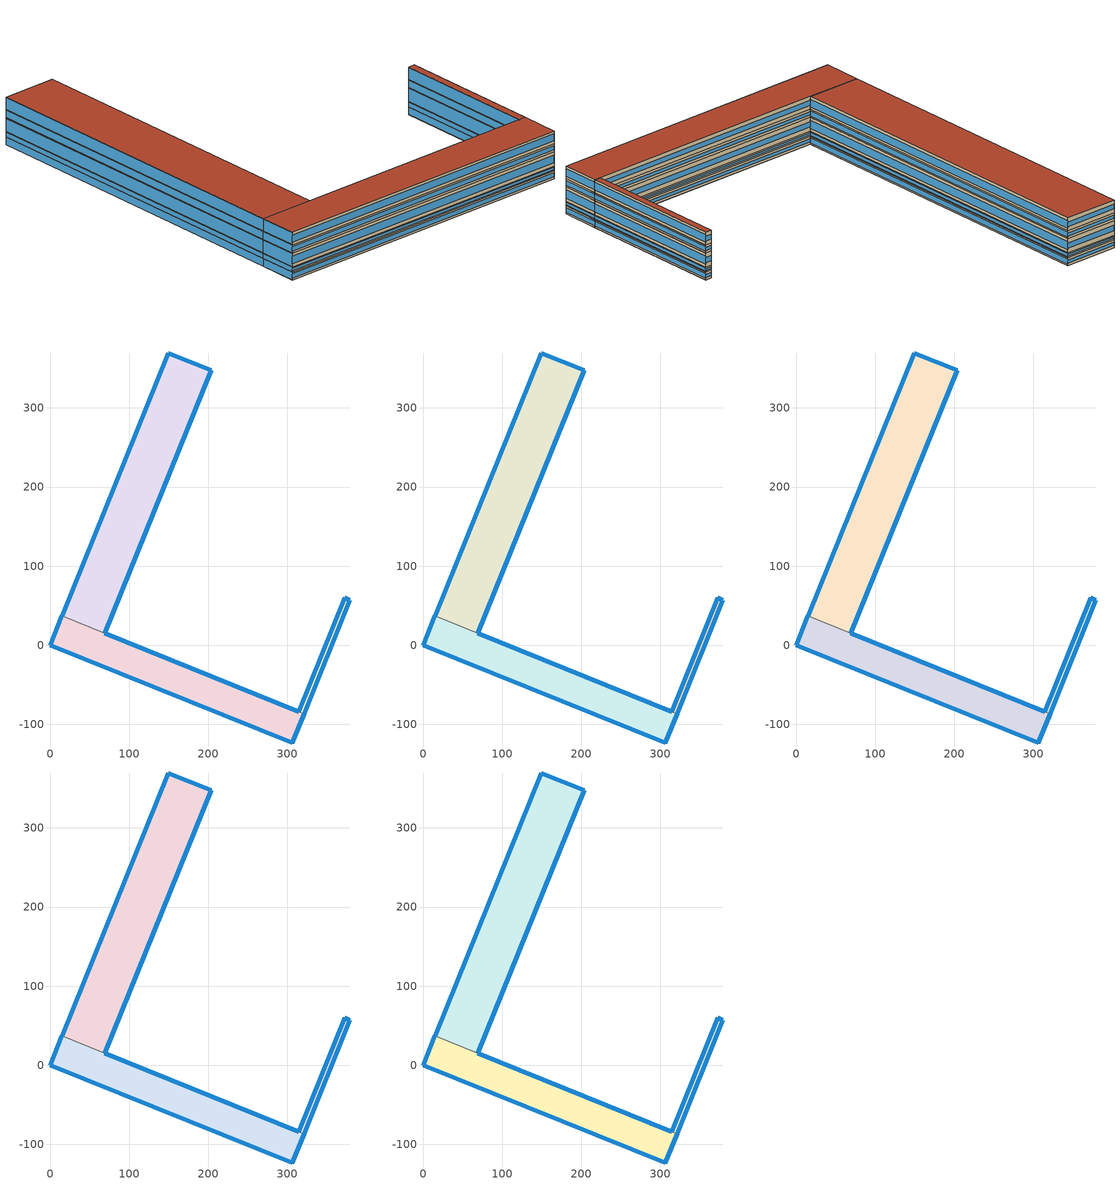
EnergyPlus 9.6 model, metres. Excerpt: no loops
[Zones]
Thermal Zone 1
 floor ground (ExtSlabCarpet): 0,0 306.01,-123.64 321.05,-86.41 15.04,37.23 z0
 wall outside (Ext Wall): 15.04,37.23 0,0 306.01,-123.64 321.05,-86.41 / 314.7,-83.84 69.23,15.33 z0:8.33
 wall to Thermal Zone 2 (Interior Wall): 69.23,15.33 15.04,37.23 z0:8.33
 wall to Thermal Zone 3 (Interior Wall): 321.05,-86.41 314.7,-83.84 z0:8.33
 window (Ext Window): 306.01,-123.63 321.04,-86.42 z1.75:6.58; 314.69,-83.84 69.24,15.33 z2.62:5.71; 0.01,0 306,-123.63 z1.92:6.41; 15.04,37.22 0,0.01 z0.42:7.91
Thermal Zone 2
 floor ground (ExtSlabCarpet): 15.04,37.23 69.23,15.33 203.47,347.58 149.28,369.47 z0
 wall outside (Ext Wall): 69.23,15.33 203.47,347.58 149.28,369.47 15.04,37.23 z0:8.33
 window (Ext Window): 69.24,15.34 203.47,347.57 z1.75:6.58; 203.46,347.58 149.29,369.47 z2.62:5.71; 149.27,369.46 15.04,37.24 z0.42:7.91
Thermal Zone 3
 floor ground (ExtSlabCarpet): 314.7,-83.84 321.05,-86.41 379.06,57.17 372.7,59.73 z0
 wall outside (Ext Wall): 321.05,-86.41 379.06,57.17 372.7,59.73 314.7,-83.84 z0:8.33
 window (Ext Window): 321.05,-86.4 379.05,57.16 z1.75:6.58; 379.05,57.17 372.71,59.73 z2.62:5.71; 372.7,59.72 314.7,-83.83 z0.42:7.91
Thermal Zone 4
 floor to Thermal Zone 1 (Interior Floor): 0,0 306.01,-123.64 321.05,-86.41 15.04,37.23 z8.33
 wall outside (Ext Wall): 15.04,37.23 0,0 306.01,-123.64 321.05,-86.41 / 314.7,-83.84 69.23,15.33 z8.33:13.27
 wall to Thermal Zone 5 (Interior Wall): 69.23,15.33 15.04,37.23 z8.33:13.27
 wall to Thermal Zone 6 (Interior Wall): 321.05,-86.41 314.7,-83.84 z8.33:13.27
 window (Ext Window): 306.01,-123.63 321.04,-86.42 z9.37:12.23; 314.69,-83.84 69.24,15.33 z9.89:11.71; 0.01,0 306,-123.63 z9.47:12.13; 15.04,37.22 0,0.01 z8.58:13.02
Thermal Zone 5
 floor to Thermal Zone 2 (Interior Floor): 15.04,37.23 69.23,15.33 203.47,347.58 149.28,369.47 z8.33
 wall outside (Ext Wall): 69.23,15.33 203.47,347.58 149.28,369.47 15.04,37.23 z8.33:13.27
 window (Ext Window): 69.24,15.34 203.47,347.57 z9.37:12.23; 203.46,347.58 149.29,369.47 z9.89:11.71; 149.27,369.46 15.04,37.24 z8.58:13.02
Thermal Zone 6
 floor to Thermal Zone 3 (Interior Floor): 314.7,-83.84 321.05,-86.41 379.06,57.17 372.7,59.73 z8.33
 wall outside (Ext Wall): 321.05,-86.41 379.06,57.17 372.7,59.73 314.7,-83.84 z8.33:13.27
 window (Ext Window): 321.05,-86.4 379.05,57.16 z9.37:12.23; 379.05,57.17 372.71,59.73 z9.89:11.71; 372.7,59.72 314.7,-83.83 z8.58:13.02
Thermal Zone 7
 floor to Thermal Zone 4 (Interior Floor): 0,0 306.01,-123.64 321.05,-86.41 15.04,37.23 z13.27
 wall outside (Ext Wall): 15.04,37.23 0,0 306.01,-123.64 321.05,-86.41 / 314.7,-83.84 69.23,15.33 z13.27:27.95
 wall to Thermal Zone 8 (Interior Wall): 69.23,15.33 15.04,37.23 z13.27:27.95
 wall to Thermal Zone 9 (Interior Wall): 321.05,-86.41 314.7,-83.84 z13.27:27.95
 window (Ext Window): 306.01,-123.63 321.04,-86.42 z16.35:24.87; 314.69,-83.84 69.24,15.33 z17.89:23.33; 0.01,0 306,-123.63 z16.65:24.57; 15.04,37.22 0,0.01 z14:27.22
Thermal Zone 8
 floor to Thermal Zone 5 (Interior Floor): 15.04,37.23 69.23,15.33 203.47,347.58 149.28,369.47 z13.27
 wall outside (Ext Wall): 69.23,15.33 203.47,347.58 149.28,369.47 15.04,37.23 z13.27:27.95
 window (Ext Window): 69.24,15.34 203.47,347.57 z16.35:24.87; 203.46,347.58 149.29,369.47 z17.89:23.33; 149.27,369.46 15.04,37.24 z14:27.22
Thermal Zone 9
 floor to Thermal Zone 6 (Interior Floor): 314.7,-83.84 321.05,-86.41 379.06,57.17 372.7,59.73 z13.27
 wall outside (Ext Wall): 321.05,-86.41 379.06,57.17 372.7,59.73 314.7,-83.84 z13.27:27.95
 window (Ext Window): 321.05,-86.4 379.05,57.16 z16.35:24.87; 379.05,57.17 372.71,59.73 z17.89:23.33; 372.7,59.72 314.7,-83.83 z14:27.22
Thermal Zone 10
 floor to Thermal Zone 7 (Interior Floor): 0,0 306.01,-123.64 321.05,-86.41 15.04,37.23 z27.95
 wall outside (Ext Wall): 15.04,37.23 0,0 306.01,-123.64 321.05,-86.41 / 314.7,-83.84 69.23,15.33 z27.95:36.2
 wall to Thermal Zone 11 (Interior Wall): 69.23,15.33 15.04,37.23 z27.95:36.2
 wall to Thermal Zone 12 (Interior Wall): 321.05,-86.41 314.7,-83.84 z27.95:36.2
 window (Ext Window): 306.01,-123.63 321.04,-86.42 z29.68:34.47; 314.69,-83.84 69.24,15.33 z30.55:33.6; 0.01,0 306,-123.63 z29.85:34.3; 15.04,37.22 0,0.01 z28.36:35.79
Thermal Zone 11
 floor to Thermal Zone 8 (Interior Floor): 15.04,37.23 69.23,15.33 203.47,347.58 149.28,369.47 z27.95
 wall outside (Ext Wall): 69.23,15.33 203.47,347.58 149.28,369.47 15.04,37.23 z27.95:36.2
 window (Ext Window): 69.24,15.34 203.47,347.57 z29.68:34.47; 203.46,347.58 149.29,369.47 z30.55:33.6; 149.27,369.46 15.04,37.24 z28.36:35.79
Thermal Zone 12
 floor to Thermal Zone 9 (Interior Floor): 314.7,-83.84 321.05,-86.41 379.06,57.17 372.7,59.73 z27.95
 wall outside (Ext Wall): 321.05,-86.41 379.06,57.17 372.7,59.73 314.7,-83.84 z27.95:36.2
 window (Ext Window): 321.05,-86.4 379.05,57.16 z29.68:34.47; 379.05,57.17 372.71,59.73 z30.55:33.6; 372.7,59.72 314.7,-83.83 z28.36:35.79
Thermal Zone 13
 floor to Thermal Zone 10 (Interior Floor): 0,0 306.01,-123.64 321.05,-86.41 15.04,37.23 z36.2
 wall outside (Ext Wall): 15.04,37.23 0,0 306.01,-123.64 321.05,-86.41 / 314.7,-83.84 69.23,15.33 z36.2:49.41
 wall to Thermal Zone 14 (Interior Wall): 69.23,15.33 15.04,37.23 z36.2:49.41
 wall to Thermal Zone 15 (Interior Wall): 321.05,-86.41 314.7,-83.84 z36.2:49.41
 window (Ext Window): 306.01,-123.63 321.04,-86.42 z38.97:46.64; 314.69,-83.84 69.24,15.33 z40.36:45.25; 0.01,0 306,-123.63 z39.24:46.37; 15.04,37.22 0,0.01 z36.86:48.75
 roof outside (Ext Roof): 0,0 306.01,-123.64 321.05,-86.41 15.04,37.23 z49.41
Thermal Zone 14
 floor to Thermal Zone 11 (Interior Floor): 15.04,37.23 69.23,15.33 203.47,347.58 149.28,369.47 z36.2
 wall outside (Ext Wall): 69.23,15.33 203.47,347.58 149.28,369.47 15.04,37.23 z36.2:49.41
 window (Ext Window): 69.24,15.34 203.47,347.57 z38.97:46.64; 203.46,347.58 149.29,369.47 z40.36:45.25; 149.27,369.46 15.04,37.24 z36.86:48.75
 roof outside (Ext Roof): 15.04,37.23 69.23,15.33 203.47,347.58 149.28,369.47 z49.41
Thermal Zone 15
 floor to Thermal Zone 12 (Interior Floor): 314.7,-83.84 321.05,-86.41 379.06,57.17 372.7,59.73 z36.2
 wall outside (Ext Wall): 321.05,-86.41 379.06,57.17 372.7,59.73 314.7,-83.84 z36.2:49.41
 window (Ext Window): 321.05,-86.4 379.05,57.16 z38.97:46.64; 379.05,57.17 372.71,59.73 z40.36:45.25; 372.7,59.72 314.7,-83.83 z36.86:48.75
 roof outside (Ext Roof): 314.7,-83.84 321.05,-86.41 379.06,57.17 372.7,59.73 z49.41
[Building]
Building 1: North Axis {deg}=-0
[Site:Location]
Washington Dc Dulles IntL Ar: Latitude {deg}=38.98; Longitude {deg}=-77.47; Time Zone {hr}=-5; Elevation {m}=82
[SizingPeriod:DesignDay] Day of Month=21; Dry-Bulb Temperature Range Modifier Type=DefaultMultipliers; Barometric Pressure {Pa}=86790; Rain Indicator=No; Snow Indicator=No; Daylight Saving Time Indicator=No; Begin Environment Reset Mode=FullResetAtBeginEnvironment
Name | Month | Day Type | Maximum Dry-Bulb Temperature {C} | Daily Dry-Bulb Temperature Range {deltaC} | Humidity Condition Type | Wetbulb or DewPoint at Maximum Dry-Bulb {C} | Wind Speed {m/s} | Wind Direction {deg} | Solar Model Indicator | ASHRAE Clear Sky Optical Depth for Beam Irradiance (taub) | ASHRAE Clear Sky Optical Depth for Diffuse Irradiance (taud) | Enthalpy at Maximum Dry-Bulb {J/kg} | Sky Clearness
SALT-LAKE-CITY-IAP Ann Clg .4% Condns DB=>MWB | 7 | SummerDesignDay | 36.5 | 14.4 | Wetbulb | 17.1 | 5 | 340 | ASHRAETau | 0.339 | 2.366
SALT-LAKE-CITY-IAP Ann Clg .4% Condns DP=>MDB | 7 | SummerDesignDay | 22.5 | 14.4 | Dewpoint | 15.6 | 5 | 340 | ASHRAETau | 0.339 | 2.366
SALT-LAKE-CITY-IAP Ann Clg .4% Condns Enth=>MDB | 7 | SummerDesignDay | 30.8 | 14.4 | Enthalpy |  | 5 | 340 | ASHRAETau | 0.339 | 2.366 | 59300
SALT-LAKE-CITY-IAP Ann Clg .4% Condns WB=>MDB | 7 | SummerDesignDay | 31.2 | 14.4 | Wetbulb | 19 | 5 | 340 | ASHRAETau | 0.339 | 2.366
SALT-LAKE-CITY-IAP Ann Htg 99.6% Condns DB | 1 | WinterDesignDay | -12.4 | 0 | Wetbulb | -12.4 | 2.6 | 140 | ASHRAEClearSky |  |  |  | 0
SALT-LAKE-CITY-IAP Ann Htg Wind 99.6% Condns WS=>MCDB | 1 | WinterDesignDay | 6.8 | 0 | Wetbulb | 6.8 | 12.4 | 140 | ASHRAEClearSky |  |  |  | 0
SALT-LAKE-CITY-IAP Ann Hum_n 99.6% Condns DP=>MCDB | 1 | WinterDesignDay | -10.7 | 0 | Dewpoint | -16.2 | 2.6 | 140 | ASHRAEClearSky |  |  |  | 0
[Material] Thermal Absorptance=0.9
Name | Roughness | Thickness m | Conductivity W/m-K | Density kg/m3 | Specific Heat J/kg-K | Solar Absorptance | Visible Absorptance
wall concrete | MediumRough | 0.03 | 0.5 | 2243 | 837 | 0.65 | 0.65
roof concrete | MediumRough | 0.05 | 0.5 | 2243 | 837 | 0.65 | 0.65
Wall Insulation [18]; Roof Insulation [18] | MediumRough | 0.1693 | 0.049 | 265 | 836.8 | 0.7 | 0.7
F16 Acoustic tile | MediumSmooth | 0.0191 | 0.06 | 368 | 590 | 0.3 | 0.3
M11 100mm lightweight concrete | MediumRough | 0.1016 | 0.53 | 1280 | 840 | 0.5 | 0.5
MAT-CC05 4 HW CONCRETE | Rough | 0.1016 | 1.311 | 2240 | 836.8 | 0.85 | 0.85
G01a 19mm gypsum board | MediumSmooth | 0.019 | 0.16 | 800 | 1090 | 0.4 | 0.4
[Material:AirGap]
Name | Thermal Resistance m2-K/W
F04 Wall air space resistance | 0.15
F05 Ceiling air space resistance | 0.18
[Material:NoMass]
CP02 CARPET PAD: Roughness=Smooth; Thermal Resistance m2-K/W=0.1; Thermal Absorptance=0.9; Solar Absorptance=0.8; Visible Absorptance=0.8
[WindowMaterial:SimpleGlazingSystem]
Window Material Simple Glazing System: U-Factor W/m2-K=1.8; Solar Heat Gain Coefficient=0.3
[Construction]
Ext Roof: roof concrete, Roof Insulation [18]
Ext Wall: wall concrete, Wall Insulation [18]
Ext Window: Window Material Simple Glazing System
ExtSlabCarpet: MAT-CC05 4 HW CONCRETE, CP02 CARPET PAD
Interior Floor: F16 Acoustic tile, F05 Ceiling air space resistance, M11 100mm lightweight concrete
Interior Wall: G01a 19mm gypsum board, F04 Wall air space resistance, G01a 19mm gypsum board
[Zone]
Thermal Zone 1; Thermal Zone 2; Thermal Zone 3: 22, 0, 0, 0, , 1, , , , , , Yes
Thermal Zone 4; Thermal Zone 5; Thermal Zone 6: 22, 0, 0, 8.33, , 1, , , , , , Yes
Thermal Zone 7; Thermal Zone 8; Thermal Zone 9: 22, 0, 0, 13.27, , 1, , , , , , Yes
Thermal Zone 10; Thermal Zone 11; Thermal Zone 12: 22, 0, 0, 27.95, , 1, , , , , , Yes
Thermal Zone 13; Thermal Zone 14; Thermal Zone 15: 22, 0, 0, 36.2, , 1, , , , , , Yes
[AvailabilityManager:Scheduled] Schedule=Always On Discrete
VAV with Reheat 1 Availability Manager; Air Loop HVAC Outdoor Air System 1 Availability Manager; VAV with Reheat 2 Availability Manager; Air Loop HVAC Outdoor Air System 2 Availability Manager; VAV with Reheat 3 Availability Manager; Air Loop HVAC Outdoor Air System 3 Availability Manager
[Schedule:Constant]
Always On Discrete: Hourly Value=1
